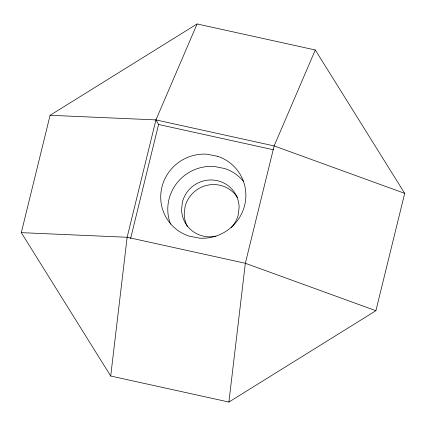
<?xml version="1.0" encoding="UTF-8"?>
<svg xmlns="http://www.w3.org/2000/svg" width="426" height="426" viewBox="0 0 426 426"><rect width="100%" height="100%" fill="white"/><g stroke="black" fill="none" stroke-linecap="round" stroke-linejoin="round"><path stroke-width="0.64" d="M110.707 376.025L127.14 237.261L155.937 119.903L197.094 23.952L315.293 49.975L404.7 193.351L375.902 310.708L228.906 402.048L110.707 376.025L21.3 232.649L50.098 115.292L197.094 23.952M228.906 402.048L245.344 263.279L274.136 145.921L315.293 49.975M130.58 238.624L158.584 124.488L155.937 119.903L50.098 115.292M21.3 232.649L127.14 237.261L245.344 263.279L375.902 310.708M155.937 119.903L274.136 145.921L404.7 193.351M158.584 124.488L273.54 149.792M231.169 227.633A28.963 28.276 -30 0 0 238.326 214.571L239.135 207.174A28.963 28.276 -30 0 0 213.458 180.07A28.963 28.276 -30 0 0 182.376 202.254L181.567 209.651A28.963 28.276 -30 0 0 216.003 236.185M187.477 226.691A28.963 28.276 -30 0 1 184.213 214.241L185.028 206.844A28.963 28.276 -30 0 1 208.591 184.985A28.963 28.276 -30 0 1 237.601 197.717M170.522 224.108A42.834 41.817 -30 0 1 213.98 166.428L224.837 168.563A42.834 41.817 -30 0 1 243.741 181.625M217.777 156.326L206.919 154.191A42.834 41.817 -30 0 0 161.699 188.004A42.834 41.817 -30 0 0 188.803 236.031L199.661 238.166A42.834 41.817 -30 0 0 244.875 204.352A42.834 41.817 -30 0 0 217.777 156.326"/></g></svg>
